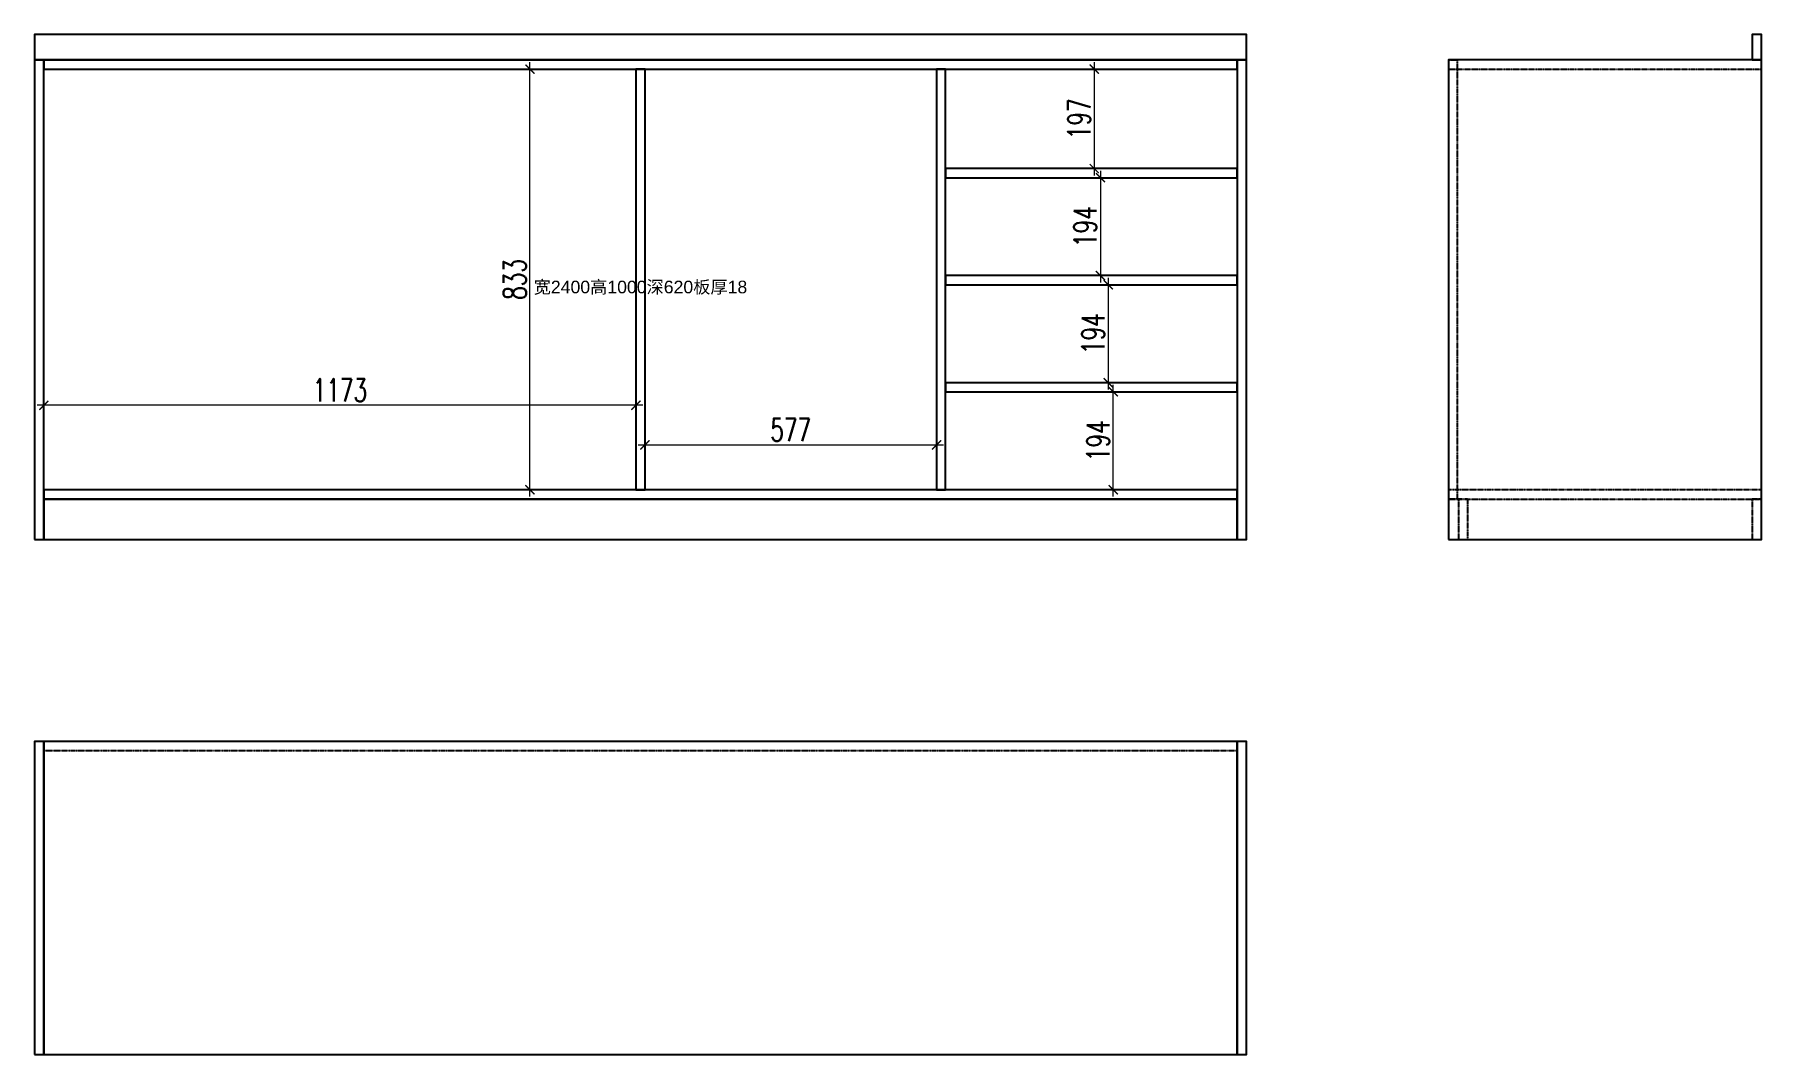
# Model space of a CAD drawing. Header units: millimetres. Extents: x 89041 to 92461, y 19156 to 21176.
import ezdxf
from ezdxf.enums import TextEntityAlignment as Align

# ---------------------------------------------------------------- set-up
doc = ezdxf.new("R2010")
doc.units = ezdxf.units.MM
doc.linetypes.add('HIDDEN', pattern=[0.375, 0.25, -0.125])
for name, color, linetype in [('0-标注', 7, 'Continuous'), ('Layer_CabinetText', 3, 'Continuous'), ('柜体结构', 3, 'Continuous'), ('柜体虚线', 8, 'HIDDEN')]:
    doc.layers.add(name, color=color, linetype=linetype)
doc.styles.add('DIMTEXT', font='simplex.shx', dxfattribs={"width": 0.7, "bigfont": 'gbcbig.shx'})
doc.styles.get("Standard").update_dxf_attribs({"font": 'arial.ttf'})
doc.dimstyles.new('雷神标注', dxfattribs={"dimscale": 15, "dimtxt": 3, "dimasz": 1.2, "dimexe": 0.9, "dimexo": 1, "dimgap": 0.5, "dimtad": 1, "dimdec": 0, "dimzin": 13, "dimdsep": 46, "dimtxsty": 'DIMTEXT', "dimblk1": 'ARCHTICK', "dimblk2": 'ARCHTICK', "dimsah": 1, "dimcen": 2, "dimdle": 0.9, "dimclrd": 1, "dimclre": 1, "dimclrt": 1, "dimadec": 1, "dimazin": 0, "dimtfac": 1, "dimtdec": 0, "dimtix": 1, "dimtmove": 1, "dimatfit": 3, "dimfxl": 5, "dimfxlon": 1, "dimtolj": 1, "dimtzin": 13, "dimlwd": 5, "dimlwe": 5, "dimarcsym": 0})

# ---------------------------------------------------------------- blocks, each defined once
blk = doc.blocks.new('_ARCHTICK')
at = {"color": 0, "linetype": 'ByBlock', "const_width": 0.15}
blk.add_lwpolyline([(-0.5, -0.5), (0.5, 0.5)], dxfattribs=at)
blk = doc.blocks.new('*D7')
at = {"layer": '0-标注', "color": 2, "lineweight": 5, "transparency": 16777216}
for p, q in [((90236.1, 20363.3), (90840.4, 20363.3)), ((90249.6, 20289.6), (90249.6, 20376.8)), ((90826.9, 20289.6), (90826.9, 20376.8))]:
    blk.add_line(p, q, dxfattribs=at)
at = {"layer": 'Defpoints', "color": 0, "transparency": 16777216}
for p in [(90826.9, 20363.3), (90249.6, 20274.6), (90826.9, 20274.6)]:
    blk.add_point(p, dxfattribs=at)
at = {"layer": '0-标注', "color": 2, "lineweight": 5, "transparency": 16777216, "xscale": 17.99999999999999, "yscale": 17.99999999999999, "zscale": 17.99999999999999, "rotation": 180}
blk.add_blockref('_ARCHTICK', (90249.6, 20363.3), dxfattribs=at)
at = {"layer": '0-标注', "color": 2, "lineweight": 5, "transparency": 16777216, "xscale": 17.99999999999999, "yscale": 17.99999999999999, "zscale": 17.99999999999999}
blk.add_blockref('_ARCHTICK', (90826.9, 20363.3), dxfattribs=at)
at = {"layer": '0-标注', "color": 2, "transparency": 16777216, "insert": (90538.2, 20393.3), "char_height": 45, "attachment_point": 5, "style": 'DIMTEXT'}
blk.add_mtext('\\A1;577', dxfattribs=at)
blk = doc.blocks.new('*D6')
at = {"layer": '0-标注', "color": 2, "lineweight": 5, "transparency": 16777216}
for p, q in [((91064.3, 21107.6), (91152.8, 21107.6)), ((91139.3, 21121.1), (91139.3, 20897.1)), ((91064.3, 20910.6), (91152.8, 20910.6))]:
    blk.add_line(p, q, dxfattribs=at)
at = {"layer": 'Defpoints', "color": 0, "transparency": 16777216}
for p in [(90844.9, 21107.6), (90844.9, 20910.6), (91139.3, 20910.6)]:
    blk.add_point(p, dxfattribs=at)
at = {"layer": '0-标注', "color": 2, "lineweight": 5, "transparency": 16777216, "xscale": 17.99999999999999, "yscale": 17.99999999999999, "zscale": 17.99999999999999}
for p, rotation in [((91139.3, 21107.6), 90), ((91139.3, 20910.6), 270)]:
    blk.add_blockref('_ARCHTICK', p, dxfattribs=dict(at, rotation=rotation))
at = {"layer": '0-标注', "color": 2, "transparency": 16777216, "insert": (91109.3, 21009.1), "char_height": 45, "attachment_point": 5, "rotation": 90, "style": 'DIMTEXT'}
blk.add_mtext('\\A1;197', dxfattribs=at)
blk = doc.blocks.new('*D5')
at = {"layer": '0-标注', "color": 2, "lineweight": 5, "transparency": 16777216}
for p, q in [((91151.5, 20906.1), (91151.5, 20685.1)), ((91076.5, 20892.6), (91165, 20892.6)), ((91076.5, 20698.6), (91165, 20698.6))]:
    blk.add_line(p, q, dxfattribs=at)
at = {"layer": 'Defpoints', "color": 0, "transparency": 16777216}
for p in [(90844.9, 20892.6), (90844.9, 20698.6), (91151.5, 20698.6)]:
    blk.add_point(p, dxfattribs=at)
at = {"layer": '0-标注', "color": 2, "lineweight": 5, "transparency": 16777216, "xscale": 17.99999999999999, "yscale": 17.99999999999999, "zscale": 17.99999999999999}
for p, rotation in [((91151.5, 20892.6), 90), ((91151.5, 20698.6), 270)]:
    blk.add_blockref('_ARCHTICK', p, dxfattribs=dict(at, rotation=rotation))
at = {"layer": '0-标注', "color": 2, "transparency": 16777216, "insert": (91121.5, 20795.6), "char_height": 45, "attachment_point": 5, "rotation": 90, "style": 'DIMTEXT'}
blk.add_mtext('\\A1;194', dxfattribs=at)
blk = doc.blocks.new('*D4')
at = {"layer": '0-标注', "color": 2, "lineweight": 5, "transparency": 16777216}
for p, q in [((91167, 20694.1), (91167, 20473.1)), ((91092, 20680.6), (91180.5, 20680.6)), ((91092, 20486.6), (91180.5, 20486.6))]:
    blk.add_line(p, q, dxfattribs=at)
at = {"layer": 'Defpoints', "color": 0, "transparency": 16777216}
for p in [(90844.9, 20680.6), (90844.9, 20486.6), (91167, 20486.6)]:
    blk.add_point(p, dxfattribs=at)
at = {"layer": '0-标注', "color": 2, "lineweight": 5, "transparency": 16777216, "xscale": 17.99999999999999, "yscale": 17.99999999999999, "zscale": 17.99999999999999}
for p, rotation in [((91167, 20680.6), 90), ((91167, 20486.6), 270)]:
    blk.add_blockref('_ARCHTICK', p, dxfattribs=dict(at, rotation=rotation))
at = {"layer": '0-标注', "color": 2, "transparency": 16777216, "insert": (91137, 20583.6), "char_height": 45, "attachment_point": 5, "rotation": 90, "style": 'DIMTEXT'}
blk.add_mtext('\\A1;194', dxfattribs=at)
blk = doc.blocks.new('*D3')
at = {"layer": '0-标注', "color": 2, "lineweight": 5, "transparency": 16777216}
for p, q in [((91251.9, 20468.6), (91163.4, 20468.6)), ((91176.9, 20261.1), (91176.9, 20482.1)), ((91251.9, 20274.6), (91163.4, 20274.6))]:
    blk.add_line(p, q, dxfattribs=at)
at = {"layer": 'Defpoints', "color": 0, "transparency": 16777216}
for p in [(91176.9, 20468.6), (91422.1, 20468.6), (91422.1, 20274.6)]:
    blk.add_point(p, dxfattribs=at)
at = {"layer": '0-标注', "color": 2, "lineweight": 5, "transparency": 16777216, "xscale": 17.99999999999999, "yscale": 17.99999999999999, "zscale": 17.99999999999999}
for p, rotation in [((91176.9, 20468.6), 90), ((91176.9, 20274.6), 270)]:
    blk.add_blockref('_ARCHTICK', p, dxfattribs=dict(at, rotation=rotation))
at = {"layer": '0-标注', "color": 2, "transparency": 16777216, "insert": (91146.9, 20371.6), "char_height": 45, "attachment_point": 5, "rotation": 90, "style": 'DIMTEXT'}
blk.add_mtext('\\A1;194', dxfattribs=at)
blk = doc.blocks.new('*D2')
at = {"layer": '0-标注', "color": 2, "lineweight": 5, "transparency": 16777216}
for p, q in [((90096.8, 21107.6), (90008.3, 21107.6)), ((90021.8, 20261.1), (90021.8, 21121.1)), ((90096.8, 20274.6), (90008.3, 20274.6))]:
    blk.add_line(p, q, dxfattribs=at)
at = {"layer": 'Defpoints', "color": 0, "transparency": 16777216}
for p in [(90021.8, 21107.6), (90231.6, 21107.6), (90231.6, 20274.6)]:
    blk.add_point(p, dxfattribs=at)
at = {"layer": '0-标注', "color": 2, "lineweight": 5, "transparency": 16777216, "xscale": 17.99999999999999, "yscale": 17.99999999999999, "zscale": 17.99999999999999}
for p, rotation in [((90021.8, 21107.6), 90), ((90021.8, 20274.6), 270)]:
    blk.add_blockref('_ARCHTICK', p, dxfattribs=dict(at, rotation=rotation))
at = {"layer": '0-标注', "color": 2, "transparency": 16777216, "insert": (89991.8, 20691.1), "char_height": 45, "attachment_point": 5, "rotation": 90, "style": 'DIMTEXT'}
blk.add_mtext('\\A1;833', dxfattribs=at)
blk = doc.blocks.new('*D1')
at = {"layer": '0-标注', "color": 2, "lineweight": 5, "transparency": 16777216}
for p, q in [((89059.1, 20516.8), (89059.1, 20428.3)), ((90231.6, 20516.8), (90231.6, 20428.3)), ((90245.1, 20441.8), (89045.6, 20441.8))]:
    blk.add_line(p, q, dxfattribs=at)
at = {"layer": 'Defpoints', "color": 0, "transparency": 16777216}
for p in [(89059.1, 21107.6), (90231.6, 21107.6), (89059.1, 20441.8)]:
    blk.add_point(p, dxfattribs=at)
at = {"layer": '0-标注', "color": 2, "lineweight": 5, "transparency": 16777216, "xscale": 17.99999999999999, "yscale": 17.99999999999999, "zscale": 17.99999999999999, "rotation": 180}
blk.add_blockref('_ARCHTICK', (89059.1, 20441.8), dxfattribs=at)
at = {"layer": '0-标注', "color": 2, "lineweight": 5, "transparency": 16777216, "xscale": 17.99999999999999, "yscale": 17.99999999999999, "zscale": 17.99999999999999}
blk.add_blockref('_ARCHTICK', (90231.6, 20441.8), dxfattribs=at)
at = {"layer": '0-标注', "color": 2, "transparency": 16777216, "insert": (89645.4, 20471.8), "char_height": 45, "attachment_point": 5, "style": 'DIMTEXT'}
blk.add_mtext('\\A1;1173', dxfattribs=at)

msp = doc.modelspace()

# ---------------------------------------------------------------- linework, layer by layer
at = {"layer": '柜体结构'}
for points in [[(89040.6, 21126.1), (91440.6, 21126.1), (91440.6, 21176.1), (89040.6, 21176.1)], [(92442.1, 21126.1), (92460.6, 21126.1), (92460.6, 21176.1), (92442.1, 21176.1)], [(89040.6, 20176.1), (89059.1, 20176.1), (89059.1, 21126.1), (89040.6, 21126.1)], [(89059.1, 21107.6), (91422.1, 21107.6), (91422.1, 21126.1), (89059.1, 21126.1)], [(90231.6, 20274.6), (90249.6, 20274.6), (90249.6, 21107.6), (90231.6, 21107.6)], [(90826.9, 20274.6), (90844.9, 20274.6), (90844.9, 21107.6), (90826.9, 21107.6)], [(91422.1, 20176.1), (91440.6, 20176.1), (91440.6, 21126.1), (91422.1, 21126.1)], [(91840.6, 20176.1), (92460.6, 20176.1), (92460.6, 21126.1), (91840.6, 21126.1)], [(90844.9, 20892.6), (91422.1, 20892.6), (91422.1, 20910.6), (90844.9, 20910.6)], [(90844.9, 20680.6), (91422.1, 20680.6), (91422.1, 20698.6), (90844.9, 20698.6)], [(90844.9, 20468.6), (91422.1, 20468.6), (91422.1, 20486.6), (90844.9, 20486.6)], [(89059.1, 20256.1), (91422.1, 20256.1), (91422.1, 20274.6), (89059.1, 20274.6)], [(89059.1, 20176.1), (91422.1, 20176.1), (91422.1, 20256.1), (89059.1, 20256.1)], [(89040.6, 19156.1), (89059.1, 19156.1), (89059.1, 19776.1), (89040.6, 19776.1)], [(89059.1, 19156.1), (91422.1, 19156.1), (91422.1, 19776.1), (89059.1, 19776.1)], [(91422.1, 19156.1), (91440.6, 19156.1), (91440.6, 19776.1), (91422.1, 19776.1)]]:
    msp.add_lwpolyline(points, close=True, dxfattribs=at)
at = {"layer": '柜体结构', "elevation": -581.5}
msp.add_lwpolyline([(89059.1, 20176.1), (91422.1, 20176.1), (91422.1, 20256.1), (89059.1, 20256.1)], close=True, dxfattribs=at)
at = {"layer": '柜体虚线'}
for points in [[(91840.6, 21107.6), (92460.6, 21107.6), (92460.6, 21126.1), (91840.6, 21126.1)], [(91840.6, 20256.6), (91858.6, 20256.6), (91858.6, 21125.6), (91840.6, 21125.6)], [(91840.6, 20256.1), (92460.6, 20256.1), (92460.6, 20274.6), (91840.6, 20274.6)], [(91860.6, 20176.1), (91879.1, 20176.1), (91879.1, 20256.1), (91860.6, 20256.1)], [(92442.1, 20176.1), (92460.6, 20176.1), (92460.6, 20256.1), (92442.1, 20256.1)], [(89059.1, 19758.1), (91422.1, 19758.1), (91422.1, 19776.1), (89059.1, 19776.1)]]:
    msp.add_lwpolyline(points, close=True, dxfattribs=at)

# ---------------------------------------------------------------- texts
at = {"layer": 'Layer_CabinetText'}
msp.add_text('宽2400高1000深620板厚18', height=25, dxfattribs=at).set_placement((90240.6, 20676.1), align=Align.MIDDLE_CENTER)

# ---------------------------------------------------------------- dimensions: what is measured, and where the dimension line sits
at = {"layer": '0-标注'}
for base, p1, p2, picture, middle in [((89059.1205256, 20441.8422026), (90231.6205256, 21107.613835), (89059.1205256, 21107.613835), '*D1', (89645.3705256, 20471.8422026)), ((90826.9, 20363.3), (90249.6, 20274.6), (90826.9, 20274.6), '*D7', (90538.2, 20393.3))]:
    dim = msp.add_linear_dim(base=base, p1=p1, p2=p2, dimstyle='雷神标注', override={"dimscale": 15, "dimlfac": 1}, dxfattribs=at)
    dim.commit()
    dim.dimension.update_dxf_attribs({"geometry": picture, "text_midpoint": middle})
for base, p1, p2, picture, middle in [((90021.8, 21107.6), (90231.6, 20274.6), (90231.6, 21107.6), '*D2', (89991.8, 20691.1)), ((91139.3, 20910.6), (90844.9, 21107.6), (90844.9, 20910.6), '*D6', (91109.3, 21009.1)), ((91151.5, 20698.6), (90844.9, 20892.6), (90844.9, 20698.6), '*D5', (91121.5, 20795.6)), ((91167, 20486.6), (90844.9, 20680.6), (90844.9, 20486.6), '*D4', (91137, 20583.6)), ((91176.9, 20468.6), (91422.1, 20274.6), (91422.1, 20468.6), '*D3', (91146.9, 20371.6))]:
    dim = msp.add_linear_dim(base=base, p1=p1, p2=p2, angle=90, dimstyle='雷神标注', override={"dimscale": 15, "dimlfac": 1}, dxfattribs=at)
    dim.commit()
    dim.dimension.update_dxf_attribs({"geometry": picture, "text_midpoint": middle})

doc.saveas('drawing.dxf')
